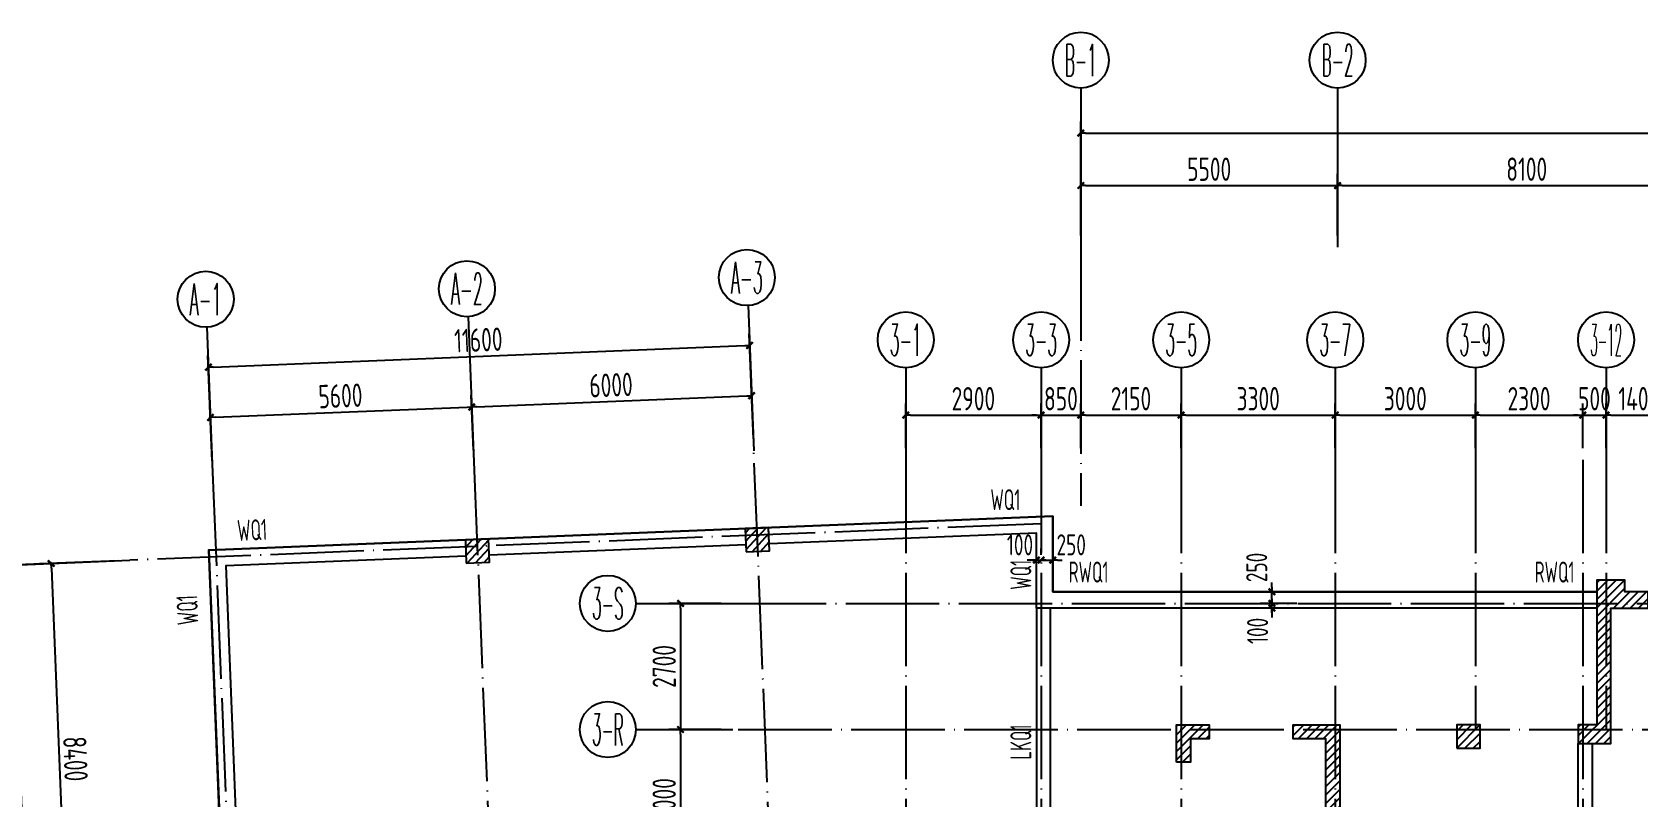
# Model space of a CAD drawing. Header units: millimetres. Extents: x 156735 to 386235, y 467499 to 703525.
# Drawn here: x 174487 to 208877, y 666053 to 682425 of the extents above; entities that cross this region are included whole.
import ezdxf
from ezdxf.enums import TextEntityAlignment as Align

# ---------------------------------------------------------------- set-up
doc = ezdxf.new("R2010")
doc.units = ezdxf.units.MM
doc.header["$LTSCALE"] = 100
doc.header["$PDMODE"] = 35
doc.header["$PDSIZE"] = 200
doc.linetypes.add('DOTE', pattern=[2.42, 2, -0.2, 0.02, -0.2])
for name, color, linetype in [('B-TEXT', 7, 'Continuous'), ('COLU', 7, 'Continuous'), ('colu-主楼', 7, 'Continuous'), ('h斜线-主楼', 7, 'Continuous'), ('h斜线-柱', 7, 'Continuous'), ('Q-AXIS', 3, 'Continuous'), ('Q-DIM', 4, 'Continuous'), ('Q-dote', 253, 'DOTE'), ('Q-TEXT', 2, 'Continuous'), ('WALL', 3, 'Continuous'), ('wall-主楼', 2, 'Continuous')]:
    doc.layers.add(name, color=color, linetype=linetype)
doc.styles.add('_TCH_AXIS', font='COMPLEX', dxfattribs={"bigfont": 'GBCBIG'})
doc.styles.add('COMPLEX', font='tssdeng.shx', dxfattribs={"width": 0.7, "bigfont": 'tssdchn.shx'})
doc.styles.add('TSSD_Dimension', font='Tssdeng.shx', dxfattribs={"width": 0.7, "bigfont": 'hztxt.shx'})
doc.styles.add('TSSD_REIN', font='Tssdeng.shx', dxfattribs={"width": 0.7, "bigfont": 'hztxt.shx'})
doc.dimstyles.new('TSSD_100_100$0', dxfattribs={"dimtxt": 300, "dimasz": 100, "dimexe": 250, "dimexo": 250, "dimgap": 100, "dimtad": 1, "dimdec": 0, "dimzin": 0, "dimdsep": 46, "dimtxsty": 'TSSD_Dimension', "dimblk": '_tsdbk', "dimblk1": '_tsdbk', "dimblk2": '_tsdbk', "dimsah": 1, "dimcen": 0, "dimclrt": 7, "dimadec": 0, "dimazin": 0, "dimtfac": 1, "dimtdec": 0, "dimtix": 1, "dimtmove": 2, "dimatfit": 3, "dimldrblk": '_tsdbk', "dimfxl": 1, "dimtolj": 1, "dimtzin": 0, "dimarcsym": 0})
pattern_1 = [(45, (-467527.32, -323147.44), (-89.802561, 89.802561), [])]
pattern_2 = [(47.298773, (-467527.32, -323147.44), (-93.332309, 86.128277), [])]

# ---------------------------------------------------------------- blocks, each defined once
blk = doc.blocks.new('_tsdbk')
blk.add_line((-1, 0), (0, 0))
at = {"const_width": 0.5}
blk.add_lwpolyline([(-0.7, -0.7), (0.7, 0.7)], dxfattribs=at)
blk = doc.blocks.new('*D3')
at = {"layer": 'Defpoints', "color": 0}
for p in [(201037, 670195), (201826, 670195), (201826, 670095)]:
    blk.add_point(p, dxfattribs=at)
at = {"layer": 'Q-DIM', "color": 0, "lineweight": -2}
for p, q in [((201037, 670295), (201037, 670395)), ((201576, 670195), (200787, 670195)), ((201576, 670095), (200787, 670095)), ((201037, 670095), (201037, 670195)), ((201037, 669995), (201037, 669895))]:
    blk.add_line(p, q, dxfattribs=at)
at = {"layer": 'Q-DIM', "color": 0, "lineweight": -2, "xscale": 100, "yscale": 100, "zscale": 100}
for p, rotation in [((201037, 670195), 270), ((201037, 670095), 90)]:
    blk.add_blockref('_tsdbk', p, dxfattribs=dict(at, rotation=rotation))
at = {"layer": 'Q-DIM', "color": 7, "insert": (200732, 669606), "char_height": 450, "attachment_point": 5, "rotation": 90, "style": 'TSSD_Dimension'}
blk.add_mtext('\\A1;100', dxfattribs=at)
blk = doc.blocks.new('*D4')
at = {"layer": 'Defpoints', "color": 0}
for p in [(201037, 670445), (201826, 670445), (201826, 670195)]:
    blk.add_point(p, dxfattribs=at)
at = {"layer": 'Q-DIM', "color": 0, "lineweight": -2}
for p, q in [((201037, 670545), (201037, 670645)), ((201576, 670445), (200787, 670445)), ((201037, 670195), (201037, 670445)), ((201576, 670195), (200787, 670195)), ((201037, 670095), (201037, 669995))]:
    blk.add_line(p, q, dxfattribs=at)
at = {"layer": 'Q-DIM', "color": 0, "lineweight": -2, "xscale": 100, "yscale": 100, "zscale": 100}
for p, rotation in [((201037, 670445), 270), ((201037, 670195), 90)]:
    blk.add_blockref('_tsdbk', p, dxfattribs=dict(at, rotation=rotation))
at = {"layer": 'Q-DIM', "color": 7, "insert": (200713, 670965), "char_height": 450, "attachment_point": 5, "rotation": 90, "style": 'TSSD_Dimension'}
blk.add_mtext('\\A1;250', dxfattribs=at)
blk = doc.blocks.new('*D107')
at = {"layer": 'Defpoints', "color": 0}
for p in [(359046, 680262), (196946, 678055), (359046, 678055)]:
    blk.add_point(p, dxfattribs=at)
at = {"layer": 'Q-AXIS', "color": 0, "lineweight": -2}
for p, q in [((196946, 678305), (196946, 680512)), ((197046, 680262), (358946, 680262)), ((359046, 678305), (359046, 680512))]:
    blk.add_line(p, q, dxfattribs=at)
at = {"layer": 'Q-AXIS', "color": 0, "lineweight": -2, "xscale": 100, "yscale": 100, "zscale": 100, "rotation": 180}
blk.add_blockref('_tsdbk', (196946, 680262), dxfattribs=at)
at = {"layer": 'Q-AXIS', "color": 0, "lineweight": -2, "xscale": 100, "yscale": 100, "zscale": 100}
blk.add_blockref('_tsdbk', (359046, 680262), dxfattribs=at)
at = {"layer": 'Q-AXIS', "color": 7, "insert": (250239, 680612), "char_height": 500, "attachment_point": 5, "style": 'TSSD_Dimension'}
blk.add_mtext('\\A1;162100', dxfattribs=at)
blk = doc.blocks.new('*D120')
at = {"layer": 'Defpoints', "color": 0}
for p in [(174055, 671016), (176580, 671118), (183054, 509847)]:
    blk.add_point(p, dxfattribs=at)
at = {"layer": 'Q-AXIS', "color": 0, "lineweight": -2}
for p, q in [((176330, 671108), (173806, 671006)), ((180525, 509846), (174059, 670916)), ((182804, 509837), (180279, 509736))]:
    blk.add_line(p, q, dxfattribs=at)
at = {"layer": 'Q-AXIS', "color": 0, "lineweight": -2, "xscale": 100, "yscale": 100, "zscale": 100}
for p, rotation in [((174055, 671016), 92.29877299872341), ((180529, 509746), 272.2987729987235)]:
    blk.add_blockref('_tsdbk', p, dxfattribs=dict(at, rotation=rotation))
at = {"layer": 'Q-AXIS', "color": 7, "insert": (177642, 590395), "char_height": 500, "attachment_point": 5, "rotation": 272.2988, "style": 'TSSD_Dimension'}
blk.add_mtext('\\A1;161400', dxfattribs=at)
blk = doc.blocks.new('*D173')
at = {"layer": 'Defpoints', "color": 0}
for p in [(210546, 679141), (202446, 677820), (210546, 677820)]:
    blk.add_point(p, dxfattribs=at)
at = {"layer": 'Q-AXIS', "color": 0, "lineweight": -2}
for p, q in [((202446, 678070), (202446, 679391)), ((210546, 678070), (210546, 679391)), ((202546, 679141), (210446, 679141))]:
    blk.add_line(p, q, dxfattribs=at)
at = {"layer": 'Q-AXIS', "color": 0, "lineweight": -2, "xscale": 100, "yscale": 100, "zscale": 100, "rotation": 180}
blk.add_blockref('_tsdbk', (202446, 679141), dxfattribs=at)
at = {"layer": 'Q-AXIS', "color": 0, "lineweight": -2, "xscale": 100, "yscale": 100, "zscale": 100}
blk.add_blockref('_tsdbk', (210546, 679141), dxfattribs=at)
at = {"layer": 'Q-AXIS', "color": 7, "insert": (206496, 679491), "char_height": 500, "attachment_point": 5, "style": 'TSSD_Dimension'}
blk.add_mtext('\\A1;8100', dxfattribs=at)
blk = doc.blocks.new('_AXISO')
blk.add_circle((0, 0), 0.5)
at = {"layer": 'B-TEXT', "style": 'COMPLEX', "width": 1.450893}
blk.add_attdef('A', text='', height=0.56, dxfattribs=at).set_placement((0.249375, -0.28), (0.749375, -0.28), align=Align.FIT)
blk = doc.blocks.new('*D208')
at = {"layer": 'Defpoints', "color": 0}
for p in [(189853, 675718), (189944, 673465), (178353, 673000)]:
    blk.add_point(p, dxfattribs=at)
at = {"layer": 'Q-AXIS', "color": 0, "lineweight": -2}
for p, q in [((189934, 673715), (189843, 675968)), ((178343, 673250), (178253, 675502)), ((178363, 675256), (189753, 675714))]:
    blk.add_line(p, q, dxfattribs=at)
at = {"layer": 'Q-AXIS', "color": 0, "lineweight": -2, "xscale": 100, "yscale": 100, "zscale": 100}
for p, rotation in [((189853, 675718), 2.298772993657992), ((178263, 675252), 182.298772993658)]:
    blk.add_blockref('_tsdbk', p, dxfattribs=dict(at, rotation=rotation))
at = {"layer": 'Q-AXIS', "color": 7, "insert": (184044, 675835), "char_height": 500, "attachment_point": 5, "rotation": 2.2988, "style": 'TSSD_Dimension'}
blk.add_mtext('\\A1;11600', dxfattribs=at)
blk = doc.blocks.new('*D209')
at = {"layer": 'Defpoints', "color": 0}
for p in [(183901, 674400), (183949, 673224), (178353, 673000)]:
    blk.add_point(p, dxfattribs=at)
at = {"layer": 'Q-AXIS', "color": 0, "lineweight": -2}
for p, q in [((178343, 673250), (178296, 674425)), ((178406, 674180), (183801, 674396)), ((183939, 673474), (183891, 674650))]:
    blk.add_line(p, q, dxfattribs=at)
at = {"layer": 'Q-AXIS', "color": 0, "lineweight": -2, "xscale": 100, "yscale": 100, "zscale": 100}
for p, rotation in [((183901, 674400), 2.298772993657992), ((178306, 674176), 182.298772993658)]:
    blk.add_blockref('_tsdbk', p, dxfattribs=dict(at, rotation=rotation))
at = {"layer": 'Q-AXIS', "color": 7, "insert": (181090, 674638), "char_height": 500, "attachment_point": 5, "rotation": 2.2988, "style": 'TSSD_Dimension'}
blk.add_mtext('\\A1;5600', dxfattribs=at)
blk = doc.blocks.new('*D212')
at = {"layer": 'Defpoints', "color": 0}
for p in [(176580, 671118), (176917, 662724), (175234, 662657)]:
    blk.add_point(p, dxfattribs=at)
at = {"layer": 'Q-AXIS', "color": 0, "lineweight": -2}
for p, q in [((176330, 671108), (174647, 671040)), ((174901, 670950), (175230, 662757)), ((176667, 662714), (174984, 662647))]:
    blk.add_line(p, q, dxfattribs=at)
at = {"layer": 'Q-AXIS', "color": 0, "lineweight": -2, "xscale": 100, "yscale": 100, "zscale": 100}
for p, rotation in [((174897, 671050), 92.29877299872341), ((175234, 662657), 272.2987729987235)]:
    blk.add_blockref('_tsdbk', p, dxfattribs=dict(at, rotation=rotation))
at = {"layer": 'Q-AXIS', "color": 7, "insert": (175415, 666867), "char_height": 500, "attachment_point": 5, "rotation": 272.2988, "style": 'TSSD_Dimension'}
blk.add_mtext('\\A1;8400', dxfattribs=at)
blk = doc.blocks.new('*D214')
at = {"layer": 'Defpoints', "color": 0}
for p in [(196096, 674227), (193196, 673272), (196096, 673272)]:
    blk.add_point(p, dxfattribs=at)
at = {"layer": 'Q-AXIS', "color": 0, "lineweight": -2}
for p, q in [((193196, 673522), (193196, 674477)), ((196096, 673522), (196096, 674477)), ((193296, 674227), (195996, 674227))]:
    blk.add_line(p, q, dxfattribs=at)
at = {"layer": 'Q-AXIS', "color": 0, "lineweight": -2, "xscale": 100, "yscale": 100, "zscale": 100, "rotation": 180}
blk.add_blockref('_tsdbk', (193196, 674227), dxfattribs=at)
at = {"layer": 'Q-AXIS', "color": 0, "lineweight": -2, "xscale": 100, "yscale": 100, "zscale": 100}
blk.add_blockref('_tsdbk', (196096, 674227), dxfattribs=at)
at = {"layer": 'Q-AXIS', "color": 7, "insert": (194646, 674577), "char_height": 500, "attachment_point": 5, "style": 'TSSD_Dimension'}
blk.add_mtext('\\A1;2900', dxfattribs=at)
blk = doc.blocks.new('*D219')
at = {"layer": 'Defpoints', "color": 0}
for p in [(189897, 674641), (189944, 673465), (183949, 673224)]:
    blk.add_point(p, dxfattribs=at)
at = {"layer": 'Q-AXIS', "color": 0, "lineweight": -2}
for p, q in [((189934, 673715), (189886, 674891)), ((183939, 673474), (183891, 674650)), ((184001, 674404), (189797, 674637))]:
    blk.add_line(p, q, dxfattribs=at)
at = {"layer": 'Q-AXIS', "color": 0, "lineweight": -2, "xscale": 100, "yscale": 100, "zscale": 100}
for p, rotation in [((189897, 674641), 2.298772993657992), ((183901, 674400), 182.298772993658)]:
    blk.add_blockref('_tsdbk', p, dxfattribs=dict(at, rotation=rotation))
at = {"layer": 'Q-AXIS', "color": 7, "insert": (186885, 674870), "char_height": 500, "attachment_point": 5, "rotation": 2.2988, "style": 'TSSD_Dimension'}
blk.add_mtext('\\A1;6000', dxfattribs=at)
blk = doc.blocks.new('*D220')
at = {"layer": 'Defpoints', "color": 0}
for p in [(189495, 670195), (188374, 667495), (189495, 667495)]:
    blk.add_point(p, dxfattribs=at)
at = {"layer": 'Q-AXIS', "color": 0, "lineweight": -2}
for p, q in [((189245, 670195), (188124, 670195)), ((188374, 670095), (188374, 667595)), ((189245, 667495), (188124, 667495))]:
    blk.add_line(p, q, dxfattribs=at)
at = {"layer": 'Q-AXIS', "color": 0, "lineweight": -2, "xscale": 100, "yscale": 100, "zscale": 100}
for p, rotation in [((188374, 670195), 90), ((188374, 667495), 270)]:
    blk.add_blockref('_tsdbk', p, dxfattribs=dict(at, rotation=rotation))
at = {"layer": 'Q-AXIS', "color": 7, "insert": (188024, 668845), "char_height": 500, "attachment_point": 5, "rotation": 90, "style": 'TSSD_Dimension'}
blk.add_mtext('\\A1;2700', dxfattribs=at)
blk = doc.blocks.new('*D222')
at = {"layer": 'Defpoints', "color": 0}
for p in [(189495, 667495), (188374, 664495), (189495, 664495)]:
    blk.add_point(p, dxfattribs=at)
at = {"layer": 'Q-AXIS', "color": 0, "lineweight": -2}
for p, q in [((189245, 667495), (188124, 667495)), ((188374, 667395), (188374, 664595)), ((189245, 664495), (188124, 664495))]:
    blk.add_line(p, q, dxfattribs=at)
at = {"layer": 'Q-AXIS', "color": 0, "lineweight": -2, "xscale": 100, "yscale": 100, "zscale": 100}
for p, rotation in [((188374, 667495), 90), ((188374, 664495), 270)]:
    blk.add_blockref('_tsdbk', p, dxfattribs=dict(at, rotation=rotation))
at = {"layer": 'Q-AXIS', "color": 7, "insert": (188024, 665995), "char_height": 500, "attachment_point": 5, "rotation": 90, "style": 'TSSD_Dimension'}
blk.add_mtext('\\A1;3000', dxfattribs=at)
blk = doc.blocks.new('*D228')
at = {"layer": 'Defpoints', "color": 0}
for p in [(202396, 674227), (199096, 673272), (202396, 673272)]:
    blk.add_point(p, dxfattribs=at)
at = {"layer": 'Q-AXIS', "color": 0, "lineweight": -2}
for p, q in [((199096, 673522), (199096, 674477)), ((202396, 673522), (202396, 674477)), ((199196, 674227), (202296, 674227))]:
    blk.add_line(p, q, dxfattribs=at)
at = {"layer": 'Q-AXIS', "color": 0, "lineweight": -2, "xscale": 100, "yscale": 100, "zscale": 100, "rotation": 180}
blk.add_blockref('_tsdbk', (199096, 674227), dxfattribs=at)
at = {"layer": 'Q-AXIS', "color": 0, "lineweight": -2, "xscale": 100, "yscale": 100, "zscale": 100}
blk.add_blockref('_tsdbk', (202396, 674227), dxfattribs=at)
at = {"layer": 'Q-AXIS', "color": 7, "insert": (200746, 674577), "char_height": 500, "attachment_point": 5, "style": 'TSSD_Dimension'}
blk.add_mtext('\\A1;3300', dxfattribs=at)
blk = doc.blocks.new('*D229')
at = {"layer": 'Defpoints', "color": 0}
for p in [(199096, 674227), (196946, 673272), (199096, 673272)]:
    blk.add_point(p, dxfattribs=at)
at = {"layer": 'Q-AXIS', "color": 0, "lineweight": -2}
for p, q in [((196946, 673522), (196946, 674477)), ((199096, 673522), (199096, 674477)), ((197046, 674227), (198996, 674227))]:
    blk.add_line(p, q, dxfattribs=at)
at = {"layer": 'Q-AXIS', "color": 0, "lineweight": -2, "xscale": 100, "yscale": 100, "zscale": 100, "rotation": 180}
blk.add_blockref('_tsdbk', (196946, 674227), dxfattribs=at)
at = {"layer": 'Q-AXIS', "color": 0, "lineweight": -2, "xscale": 100, "yscale": 100, "zscale": 100}
blk.add_blockref('_tsdbk', (199096, 674227), dxfattribs=at)
at = {"layer": 'Q-AXIS', "color": 7, "insert": (198021, 674577), "char_height": 500, "attachment_point": 5, "style": 'TSSD_Dimension'}
blk.add_mtext('\\A1;2150', dxfattribs=at)
blk = doc.blocks.new('*D230')
at = {"layer": 'Defpoints', "color": 0}
for p in [(196946, 674227), (196096, 673272), (196946, 673272)]:
    blk.add_point(p, dxfattribs=at)
at = {"layer": 'Q-AXIS', "color": 0, "lineweight": -2}
for p, q in [((196096, 673522), (196096, 674477)), ((196946, 673522), (196946, 674477)), ((195996, 674227), (195896, 674227)), ((196096, 674227), (196946, 674227)), ((197046, 674227), (197146, 674227))]:
    blk.add_line(p, q, dxfattribs=at)
at = {"layer": 'Q-AXIS', "color": 0, "lineweight": -2, "xscale": 100, "yscale": 100, "zscale": 100}
blk.add_blockref('_tsdbk', (196096, 674227), dxfattribs=at)
at = {"layer": 'Q-AXIS', "color": 0, "lineweight": -2, "xscale": 100, "yscale": 100, "zscale": 100, "rotation": 180}
blk.add_blockref('_tsdbk', (196946, 674227), dxfattribs=at)
at = {"layer": 'Q-AXIS', "color": 7, "insert": (196521, 674577), "char_height": 500, "attachment_point": 5, "style": 'TSSD_Dimension'}
blk.add_mtext('\\A1;850', dxfattribs=at)
blk = doc.blocks.new('*D231')
at = {"layer": 'Defpoints', "color": 0}
for p in [(207696, 674227), (205396, 673272), (207696, 673272)]:
    blk.add_point(p, dxfattribs=at)
at = {"layer": 'Q-AXIS', "color": 0, "lineweight": -2}
for p, q in [((205396, 673522), (205396, 674477)), ((207696, 673522), (207696, 674477)), ((205496, 674227), (207596, 674227))]:
    blk.add_line(p, q, dxfattribs=at)
at = {"layer": 'Q-AXIS', "color": 0, "lineweight": -2, "xscale": 100, "yscale": 100, "zscale": 100, "rotation": 180}
blk.add_blockref('_tsdbk', (205396, 674227), dxfattribs=at)
at = {"layer": 'Q-AXIS', "color": 0, "lineweight": -2, "xscale": 100, "yscale": 100, "zscale": 100}
blk.add_blockref('_tsdbk', (207696, 674227), dxfattribs=at)
at = {"layer": 'Q-AXIS', "color": 7, "insert": (206546, 674577), "char_height": 500, "attachment_point": 5, "style": 'TSSD_Dimension'}
blk.add_mtext('\\A1;2300', dxfattribs=at)
blk = doc.blocks.new('*D232')
at = {"layer": 'Defpoints', "color": 0}
for p in [(205396, 674227), (202396, 673272), (205396, 673272)]:
    blk.add_point(p, dxfattribs=at)
at = {"layer": 'Q-AXIS', "color": 0, "lineweight": -2}
for p, q in [((202396, 673522), (202396, 674477)), ((205396, 673522), (205396, 674477)), ((202496, 674227), (205296, 674227))]:
    blk.add_line(p, q, dxfattribs=at)
at = {"layer": 'Q-AXIS', "color": 0, "lineweight": -2, "xscale": 100, "yscale": 100, "zscale": 100, "rotation": 180}
blk.add_blockref('_tsdbk', (202396, 674227), dxfattribs=at)
at = {"layer": 'Q-AXIS', "color": 0, "lineweight": -2, "xscale": 100, "yscale": 100, "zscale": 100}
blk.add_blockref('_tsdbk', (205396, 674227), dxfattribs=at)
at = {"layer": 'Q-AXIS', "color": 7, "insert": (203896, 674577), "char_height": 500, "attachment_point": 5, "style": 'TSSD_Dimension'}
blk.add_mtext('\\A1;3000', dxfattribs=at)
blk = doc.blocks.new('*D233')
at = {"layer": 'Defpoints', "color": 0}
for p in [(209596, 674227), (208196, 673272), (209596, 673272)]:
    blk.add_point(p, dxfattribs=at)
at = {"layer": 'Q-AXIS', "color": 0, "lineweight": -2}
for p, q in [((208196, 673522), (208196, 674477)), ((209596, 673522), (209596, 674477)), ((208296, 674227), (209496, 674227))]:
    blk.add_line(p, q, dxfattribs=at)
at = {"layer": 'Q-AXIS', "color": 0, "lineweight": -2, "xscale": 100, "yscale": 100, "zscale": 100, "rotation": 180}
blk.add_blockref('_tsdbk', (208196, 674227), dxfattribs=at)
at = {"layer": 'Q-AXIS', "color": 0, "lineweight": -2, "xscale": 100, "yscale": 100, "zscale": 100}
blk.add_blockref('_tsdbk', (209596, 674227), dxfattribs=at)
at = {"layer": 'Q-AXIS', "color": 7, "insert": (208896, 674577), "char_height": 500, "attachment_point": 5, "style": 'TSSD_Dimension'}
blk.add_mtext('\\A1;1400', dxfattribs=at)
blk = doc.blocks.new('*D234')
at = {"layer": 'Defpoints', "color": 0}
for p in [(202446, 679141), (196946, 677820), (202446, 677820)]:
    blk.add_point(p, dxfattribs=at)
at = {"layer": 'Q-AXIS', "color": 0, "lineweight": -2}
for p, q in [((196946, 678070), (196946, 679391)), ((202446, 678070), (202446, 679391)), ((197046, 679141), (202346, 679141))]:
    blk.add_line(p, q, dxfattribs=at)
at = {"layer": 'Q-AXIS', "color": 0, "lineweight": -2, "xscale": 100, "yscale": 100, "zscale": 100, "rotation": 180}
blk.add_blockref('_tsdbk', (196946, 679141), dxfattribs=at)
at = {"layer": 'Q-AXIS', "color": 0, "lineweight": -2, "xscale": 100, "yscale": 100, "zscale": 100}
blk.add_blockref('_tsdbk', (202446, 679141), dxfattribs=at)
at = {"layer": 'Q-AXIS', "color": 7, "insert": (199696, 679491), "char_height": 500, "attachment_point": 5, "style": 'TSSD_Dimension'}
blk.add_mtext('\\A1;5500', dxfattribs=at)
blk = doc.blocks.new('*D789')
at = {"layer": 'Defpoints', "color": 0}
for p in [(208196, 674227), (207696, 673272), (208196, 673272)]:
    blk.add_point(p, dxfattribs=at)
at = {"layer": 'Q-AXIS', "color": 0, "lineweight": -2}
for p, q in [((207696, 673522), (207696, 674477)), ((208196, 673522), (208196, 674477)), ((207596, 674227), (207496, 674227)), ((207696, 674227), (208196, 674227)), ((208296, 674227), (208396, 674227))]:
    blk.add_line(p, q, dxfattribs=at)
at = {"layer": 'Q-AXIS', "color": 0, "lineweight": -2, "xscale": 100, "yscale": 100, "zscale": 100}
blk.add_blockref('_tsdbk', (207696, 674227), dxfattribs=at)
at = {"layer": 'Q-AXIS', "color": 0, "lineweight": -2, "xscale": 100, "yscale": 100, "zscale": 100, "rotation": 180}
blk.add_blockref('_tsdbk', (208196, 674227), dxfattribs=at)
at = {"layer": 'Q-AXIS', "color": 7, "insert": (207946, 674577), "char_height": 500, "attachment_point": 5, "style": 'TSSD_Dimension'}
blk.add_mtext('\\A1;500', dxfattribs=at)
blk = doc.blocks.new('*D792')
at = {"layer": 'Defpoints', "color": 0}
for p in [(195996, 670983), (196096, 671124), (196096, 670983)]:
    blk.add_point(p, dxfattribs=at)
at = {"layer": 'Q-DIM', "color": 0, "lineweight": -2}
for p, q in [((195996, 671233), (195996, 671374)), ((196096, 671233), (196096, 671374)), ((195896, 671124), (195796, 671124)), ((195996, 671124), (196096, 671124)), ((196196, 671124), (196296, 671124))]:
    blk.add_line(p, q, dxfattribs=at)
at = {"layer": 'Q-DIM', "color": 0, "lineweight": -2, "xscale": 100, "yscale": 100, "zscale": 100}
blk.add_blockref('_tsdbk', (195996, 671124), dxfattribs=at)
at = {"layer": 'Q-DIM', "color": 0, "lineweight": -2, "xscale": 100, "yscale": 100, "zscale": 100, "rotation": 180}
blk.add_blockref('_tsdbk', (196096, 671124), dxfattribs=at)
at = {"layer": 'Q-DIM', "color": 7, "insert": (195644, 671449), "char_height": 450, "attachment_point": 5, "style": 'TSSD_Dimension'}
blk.add_mtext('\\A1;100', dxfattribs=at)
blk = doc.blocks.new('*D793')
at = {"layer": 'Defpoints', "color": 0}
for p in [(196096, 670983), (196346, 671124), (196346, 670983)]:
    blk.add_point(p, dxfattribs=at)
at = {"layer": 'Q-DIM', "color": 0, "lineweight": -2}
for p, q in [((196096, 671233), (196096, 671374)), ((196346, 671233), (196346, 671374)), ((195996, 671124), (195896, 671124)), ((196096, 671124), (196346, 671124)), ((196446, 671124), (196546, 671124))]:
    blk.add_line(p, q, dxfattribs=at)
at = {"layer": 'Q-DIM', "color": 0, "lineweight": -2, "xscale": 100, "yscale": 100, "zscale": 100}
blk.add_blockref('_tsdbk', (196096, 671124), dxfattribs=at)
at = {"layer": 'Q-DIM', "color": 0, "lineweight": -2, "xscale": 100, "yscale": 100, "zscale": 100, "rotation": 180}
blk.add_blockref('_tsdbk', (196346, 671124), dxfattribs=at)
at = {"layer": 'Q-DIM', "color": 7, "insert": (196741, 671449), "char_height": 450, "attachment_point": 5, "style": 'TSSD_Dimension'}
blk.add_mtext('\\A1;250', dxfattribs=at)

msp = doc.modelspace()

# ---------------------------------------------------------------- hatches: boundary and pattern name
at = {"layer": 'h斜线-主楼'}
h = msp.add_hatch(dxfattribs=at)
h.set_pattern_fill('ANSI31', color=256, scale=40, style=0)
h.set_pattern_definition(pattern_1)
h.paths.add_polyline_path([(207596.5, 667194.7), (208296.5, 667194.7), (208296.5, 670094.7), (209096.5, 670094.7), (209096.5, 670444.7), (208596.5, 670444.7), (208596.5, 670694.7), (207996.5, 670694.7), (207996.5, 667594.7), (207596.5, 667594.7)])
h = msp.add_hatch(dxfattribs=at)
h.set_pattern_fill('ANSI31', color=256, scale=40, style=0)
h.set_pattern_definition(pattern_1)
h.paths.add_polyline_path([(198996.5, 666794.7), (198996.5, 667594.7), (199696.5, 667594.7), (199696.5, 667294.7), (199296.5, 667294.7), (199296.5, 666794.7)])
h = msp.add_hatch(dxfattribs=at)
h.set_pattern_fill('ANSI31', color=256, scale=40, style=0)
h.set_pattern_definition(pattern_1)
h.paths.add_polyline_path([(202196.5, 664694.7), (202196.5, 667294.7), (201496.5, 667294.7), (201496.5, 667594.7), (202496.5, 667594.7), (202496.5, 664794.7), (202596.5, 664794.7), (202596.5, 664394.7), (201646.5, 664394.7), (201646.5, 664694.7)])
h = msp.add_hatch(dxfattribs=at)
h.set_pattern_fill('ANSI31', color=256, scale=40, style=0)
h.set_pattern_definition(pattern_1)
h.paths.add_polyline_path([(204996.5, 667094.7), (205496.5, 667094.7), (205496.5, 667594.7), (204996.5, 667594.7)])
at = {"layer": 'h斜线-柱'}
h = msp.add_hatch(dxfattribs=at)
h.set_pattern_fill('ANSI31', color=256, scale=40, angle=2.29877, style=0)
h.set_pattern_definition(pattern_2)
h.paths.add_polyline_path([(189780.5, 671297.2), (190280.1, 671317.3), (190260.1, 671816.9), (189760.5, 671796.8)])
h = msp.add_hatch(dxfattribs=at)
h.set_pattern_fill('ANSI31', color=256, scale=40, angle=2.29877, style=0)
h.set_pattern_definition(pattern_2)
h.paths.add_polyline_path([(183785.4, 671056.6), (184285, 671076.6), (184264.9, 671576.2), (183765.3, 671556.2)])

# ---------------------------------------------------------------- linework, layer by layer
at = {"color": 1, "lineweight": 30}
msp.add_lwpolyline([(266421.9, 489652.9), (198221.9, 495701.7), (184845.9, 507516.9), (178269.7, 671335.6), (196346.5, 672061.2), (196346.5, 670444.7)], dxfattribs=at)
at = {"color": 6, "lineweight": 30}
msp.add_lwpolyline([(196346.5, 670444.7), (207468.4, 670444.7), (207732.5, 670444.7), (207996.5, 670444.7)], dxfattribs=at)
at = {"layer": 'COLU'}
for points in [[(189780.5, 671297.2), (190280.1, 671317.3), (190260.1, 671816.9), (189760.5, 671796.8)], [(183785.4, 671056.6), (184285, 671076.6), (184264.9, 671576.2), (183765.3, 671556.2)]]:
    msp.add_lwpolyline(points, close=True, dxfattribs=at)
at = {"layer": 'colu-主楼'}
msp.add_lwpolyline([(204996.5, 667094.7), (205496.5, 667094.7), (205496.5, 667594.7), (204996.5, 667594.7)], close=True, dxfattribs=at)
at = {"layer": 'Q-AXIS'}
for p, q in [((196946.5, 681225.4), (196946.5, 677819.9)), ((202446.5, 681225.4), (202446.5, 677819.9)), ((189819, 676571.6), (189943.7, 673465)), ((178228.4, 676106.4), (178353.1, 672999.8)), ((183823.8, 676331), (183948.6, 673224.4)), ((193196.5, 675237.2), (193196.5, 673271.7)), ((196096.5, 675237.2), (196096.5, 673271.7)), ((199096.5, 675237.2), (199096.5, 673271.7)), ((202396.5, 675237.2), (202396.5, 673271.7)), ((205396.5, 675237.2), (205396.5, 673271.7)), ((208196.5, 675237.2), (208196.5, 673271.7)), ((173320.5, 670986.8), (176579.7, 671117.6)), ((187417.1, 670194.7), (189495.4, 670194.7)), ((187417.1, 667494.7), (189495.4, 667494.7))]:
    msp.add_line(p, q, dxfattribs=at)
at = {"layer": 'Q-dote', "ltscale": 10}
for p, q in [((196946.5, 677819.9), (196946.5, 672287.3)), ((197411.7, 487429.9), (189943.7, 673465)), ((183948.6, 673224.4), (191416.5, 487189.3)), ((193196.5, 673271.7), (193196.5, 650935)), ((196096.5, 673271.7), (196096.5, 661494.7)), ((199096.5, 673271.7), (199096.5, 661494.7)), ((202396.5, 673271.7), (202396.5, 657594.7)), ((205396.5, 673271.7), (205396.5, 667494.7)), ((207696.5, 673271.7), (207696.5, 659894.7)), ((208196.5, 673271.7), (208196.5, 667494.7)), ((178353.1, 672999.8), (185821, 486964.6)), ((196096.5, 671901), (176579.7, 671117.6)), ((189495.4, 670194.7), (242996.5, 670194.7)), ((189611, 667494.7), (221596.5, 667494.7))]:
    msp.add_line(p, q, dxfattribs=at)
at = {"layer": 'WALL'}
msp.add_lwpolyline([(190274.1, 671467.2), (190260.1, 671816.9), (196346.5, 672061.2), (196346.5, 670444.7), (207996.5, 670444.7), (207996.5, 670094.7), (195996.5, 670094.7), (195996.5, 671697), (190274.1, 671467.2)], dxfattribs=at)
for points in [[(184264.9, 671576.2), (189760.5, 671796.8), (189774.5, 671447.1), (184279, 671226.5)], [(178602.7, 663042.2), (178269.7, 671335.6), (183765.3, 671556.2), (183779.4, 671206.4), (178633.5, 670999.9), (178952.4, 663056.3)], [(196296.5, 670094.7), (195996.5, 670094.7), (195996.5, 664594.7), (196296.5, 664594.7)], [(207596.5, 667194.7), (207896.5, 667194.7), (207896.5, 663094.7), (207596.5, 663094.7)]]:
    msp.add_lwpolyline(points, close=True, dxfattribs=at)
at = {"layer": 'wall-主楼'}
for points in [[(207596.5, 667194.7), (208296.5, 667194.7), (208296.5, 670094.7), (209096.5, 670094.7), (209096.5, 670444.7), (208596.5, 670444.7), (208596.5, 670694.7), (207996.5, 670694.7), (207996.5, 667594.7), (207596.5, 667594.7)], [(198996.5, 666794.7), (198996.5, 667594.7), (199696.5, 667594.7), (199696.5, 667294.7), (199296.5, 667294.7), (199296.5, 666794.7)], [(202196.5, 664694.7), (202196.5, 667294.7), (201496.5, 667294.7), (201496.5, 667594.7), (202496.5, 667594.7), (202496.5, 664794.7), (202596.5, 664794.7), (202596.5, 664394.7), (201646.5, 664394.7), (201646.5, 664694.7)]]:
    msp.add_lwpolyline(points, close=True, dxfattribs=at)

# ---------------------------------------------------------------- block references
at = {"layer": 'Q-AXIS'}
ref = msp.add_blockref('_AXISO', (196946.5, 681825.4), dxfattribs=dict(at, xscale=1199.999999999998, yscale=1200, zscale=1200, rotation=359.9996457873818))
ref.add_attrib('A', 'B-1', dxfattribs={"color": 7, "height": 678.82, "rotation": 359.99965, "style": '_TCH_AXIS', "width": 0.368421}).set_placement((196607.1, 681486), (197285.9, 681486), align=Align.FIT)
ref = msp.add_blockref('_AXISO', (202446.5, 681825.4), dxfattribs=dict(at, xscale=1199.999999999998, yscale=1200, zscale=1200, rotation=359.9996457873818))
ref.add_attrib('A', 'B-2', dxfattribs={"color": 7, "height": 678.82, "rotation": 359.99965, "style": '_TCH_AXIS', "width": 0.33871}).set_placement((202107.1, 681486), (202785.9, 681486), align=Align.FIT)
ref = msp.add_blockref('_AXISO', (183799.8, 676930.5), dxfattribs=dict(at, xscale=1199.999999999998, yscale=1200, zscale=1200, rotation=359.9996457873791))
ref.add_attrib('A', 'A-2', dxfattribs={"color": 7, "height": 678.82, "rotation": 359.99965, "style": '_TCH_AXIS', "width": 0.344262}).set_placement((183460.4, 676591.1), (184139.2, 676591.1), align=Align.FIT)
ref = msp.add_blockref('_AXISO', (189795, 677171.2), dxfattribs=dict(at, xscale=1199.999999999998, yscale=1200, zscale=1200, rotation=359.9996457873791))
ref.add_attrib('A', 'A-3', dxfattribs={"color": 7, "height": 678.82, "rotation": 359.99965, "style": '_TCH_AXIS', "width": 0.344262}).set_placement((189455.5, 676831.7), (190134.4, 676831.7), align=Align.FIT)
ref = msp.add_blockref('_AXISO', (178204.3, 676705.9), dxfattribs=dict(at, xscale=1199.999999999998, yscale=1200, zscale=1200, rotation=359.9996457873791))
ref.add_attrib('A', 'A-1', dxfattribs={"color": 7, "height": 678.82, "rotation": 359.99965, "style": '_TCH_AXIS', "width": 0.375}).set_placement((177864.9, 676366.5), (178543.7, 676366.5), align=Align.FIT)
ref = msp.add_blockref('_AXISO', (193196.5, 675837.2), dxfattribs=dict(at, xscale=1199.999999999998, yscale=1200, zscale=1200, rotation=359.9996457873818))
ref.add_attrib('A', '3-1', dxfattribs={"color": 7, "height": 678.82, "rotation": 359.99965, "style": '_TCH_AXIS', "width": 0.388889}).set_placement((192857.1, 675497.8), (193535.9, 675497.8), align=Align.FIT)
ref = msp.add_blockref('_AXISO', (196096.5, 675837.2), dxfattribs=dict(at, xscale=1199.999999999998, yscale=1200, zscale=1200, rotation=359.9996457873818))
ref.add_attrib('A', '3-3', dxfattribs={"color": 7, "height": 678.82, "rotation": 359.99965, "style": '_TCH_AXIS', "width": 0.355932}).set_placement((195757.1, 675497.8), (196435.9, 675497.8), align=Align.FIT)
ref = msp.add_blockref('_AXISO', (199096.5, 675837.2), dxfattribs=dict(at, xscale=1199.999999999998, yscale=1200, zscale=1200, rotation=359.9996457873818))
ref.add_attrib('A', '3-5', dxfattribs={"color": 7, "height": 678.82, "rotation": 359.99965, "style": '_TCH_AXIS', "width": 0.355932}).set_placement((198757.1, 675497.8), (199435.9, 675497.8), align=Align.FIT)
ref = msp.add_blockref('_AXISO', (202396.5, 675837.2), dxfattribs=dict(at, xscale=1199.999999999998, yscale=1200, zscale=1200, rotation=359.9996457873818))
ref.add_attrib('A', '3-7', dxfattribs={"color": 7, "height": 678.82, "rotation": 359.99965, "style": '_TCH_AXIS', "width": 0.355932}).set_placement((202057.1, 675497.8), (202735.9, 675497.8), align=Align.FIT)
ref = msp.add_blockref('_AXISO', (205396.5, 675837.2), dxfattribs=dict(at, xscale=1199.999999999998, yscale=1200, zscale=1200, rotation=359.9996457873818))
ref.add_attrib('A', '3-9', dxfattribs={"color": 7, "height": 678.82, "rotation": 359.99965, "style": '_TCH_AXIS', "width": 0.355932}).set_placement((205057.1, 675497.8), (205735.9, 675497.8), align=Align.FIT)
ref = msp.add_blockref('_AXISO', (208196.5, 675837.2), dxfattribs=dict(at, xscale=1199.999999999998, yscale=1200, zscale=1200, rotation=359.9996457873818))
ref.add_attrib('A', '3-12', dxfattribs={"color": 7, "height": 678.82, "rotation": 359.99965, "style": '_TCH_AXIS', "width": 0.283784}).set_placement((207857.1, 675497.8), (208535.9, 675497.8), align=Align.FIT)
ref = msp.add_blockref('_AXISO', (186817.1, 670194.7), dxfattribs=dict(at, xscale=1199.999999999998, yscale=1200, zscale=1200, rotation=359.9996457873818))
ref.add_attrib('A', '3-S', dxfattribs={"color": 7, "height": 678.82, "rotation": 359.99965, "style": '_TCH_AXIS', "width": 0.355932}).set_placement((186477.7, 669855.3), (187156.5, 669855.3), align=Align.FIT)
ref = msp.add_blockref('_AXISO', (186817.1, 667494.7), dxfattribs=dict(at, xscale=1199.999999999998, yscale=1200, zscale=1200, rotation=359.9996457873818))
ref.add_attrib('A', '3-R', dxfattribs={"color": 7, "height": 678.82, "rotation": 359.99965, "style": '_TCH_AXIS', "width": 0.333333}).set_placement((186477.7, 667155.3), (187156.5, 667155.3), align=Align.FIT)

# ---------------------------------------------------------------- texts
at = {"layer": 'Q-TEXT', "style": 'TSSD_REIN', "width": 0.6}
for s, rotation, p in [('WQ1', 360, (195010.5, 672191.1)), ('WQ1', 2.29877, (178888.3, 671528.7)), ('WQ1', 90, (195886.9, 670486.6)), ('RWQ1', 360, (196686, 670640.9)), ('RWQ1', 360, (206665.9, 670640.9)), ('WQ1', 92.29877, (178049.8, 669740.8)), ('LKQ1', 90, (195886.9, 666850.3))]:
    msp.add_text(s, height=450, rotation=rotation, dxfattribs=at).set_placement(p)

# ---------------------------------------------------------------- dimensions: what is measured, and where the dimension line sits
at = {"layer": 'Q-AXIS'}
dim = msp.add_linear_dim(base=(359046.5, 680262.3), p1=(196946.5, 678055.1), p2=(359046.5, 678055.1), dimstyle='TSSD_100_100$0', override={"dimtxt": 500}, dxfattribs=at)
dim.commit()
dim.dimension.update_dxf_attribs({"geometry": '*D107', "text_midpoint": (250239, 680612.3), "dimtype": 160})
for base, p1, p2, picture, middle in [((202446.5, 679141.4), (196946.5, 677819.9), (202446.5, 677819.9), '*D234', (199696.5, 679491.4)), ((210546.5, 679141.4), (202446.5, 677819.9), (210546.5, 677819.9), '*D173', (206496.5, 679491.4)), ((196096.5, 674226.5), (193196.5, 673271.7), (196096.5, 673271.7), '*D214', (194646.5, 674576.5)), ((196946.5, 674226.5), (196096.5, 673271.7), (196946.5, 673271.7), '*D230', (196521.5, 674576.5)), ((199096.5, 674226.5), (196946.5, 673271.7), (199096.5, 673271.7), '*D229', (198021.5, 674576.5)), ((202396.5, 674226.5), (199096.5, 673271.7), (202396.5, 673271.7), '*D228', (200746.5, 674576.5)), ((205396.5, 674226.5), (202396.5, 673271.7), (205396.5, 673271.7), '*D232', (203896.5, 674576.5)), ((207696.5, 674226.5), (205396.5, 673271.7), (207696.5, 673271.7), '*D231', (206546.5, 674576.5)), ((208196.5, 674226.5), (207696.5, 673271.7), (208196.5, 673271.7), '*D789', (207946.5, 674576.5)), ((209596.5, 674226.5), (208196.5, 673271.7), (209596.5, 673271.7), '*D233', (208896.5, 674576.5))]:
    dim = msp.add_linear_dim(base=base, p1=p1, p2=p2, dimstyle='TSSD_100_100$0', override={"dimtxt": 500}, dxfattribs=at)
    dim.commit()
    dim.dimension.update_dxf_attribs({"geometry": picture, "text_midpoint": middle})
for base, p1, p2, angle, picture, middle in [((189853.3, 675717.7), (178353.1, 672999.8), (189943.7, 673465), 2.29877, '*D208', (184043.9, 675834.8)), ((189896.5, 674640.9), (183948.6, 673224.4), (189943.7, 673465), 2.29877, '*D219', (186884.9, 674870.3)), ((183901.4, 674400.2), (178353.1, 672999.8), (183948.6, 673224.4), 2.29877, '*D209', (181089.6, 674637.6)), ((174055.4, 671016.3), (183053.5, 509847.5), (176579.7, 671117.6), 92.29877, '*D120', (177642, 590395.2)), ((175233.7, 662656.8), (176579.7, 671117.6), (176916.6, 662724.4), 92.29877, '*D212', (175415, 666867.5)), ((188374.4, 667494.7), (189495.4, 670194.7), (189495.4, 667494.7), 90, '*D220', (188024.4, 668844.7)), ((188374.4, 664494.7), (189495.4, 667494.7), (189495.4, 664494.7), 90, '*D222', (188024.4, 665994.7))]:
    dim = msp.add_linear_dim(base=base, p1=p1, p2=p2, angle=angle, dimstyle='TSSD_100_100$0', override={"dimtxt": 500}, dxfattribs=at)
    dim.commit()
    dim.dimension.update_dxf_attribs({"geometry": picture, "text_midpoint": middle})
at = {"layer": 'Q-DIM'}
for base, p1, p2, picture, middle in [((196096.5, 671123.9), (195996.5, 670982.6), (196096.5, 670982.6), '*D792', (195644.1, 671448.9)), ((196346.5, 671123.9), (196096.5, 670982.6), (196346.5, 670982.6), '*D793', (196740.8, 671448.9))]:
    dim = msp.add_linear_dim(base=base, p1=p1, p2=p2, dimstyle='TSSD_100_100$0', override={"dimtxt": 450}, dxfattribs=at)
    dim.commit()
    dim.dimension.update_dxf_attribs({"geometry": picture, "text_midpoint": middle, "dimtype": 160})
for base, p1, p2, override, picture, middle in [((201036.9, 670444.7), (201826.5, 670194.7), (201826.5, 670444.7), {"dimtxt": 450, "dimgap": 200}, '*D4', (200713.4, 670964.9)), ((201036.9, 670194.7), (201826.5, 670094.7), (201826.5, 670194.7), {"dimtxt": 450}, '*D3', (200732.1, 669605.9))]:
    dim = msp.add_linear_dim(base=base, p1=p1, p2=p2, angle=90, dimstyle='TSSD_100_100$0', override=override, dxfattribs=at)
    dim.commit()
    dim.dimension.update_dxf_attribs({"geometry": picture, "text_midpoint": middle, "dimtype": 160})

doc.saveas('drawing.dxf')
